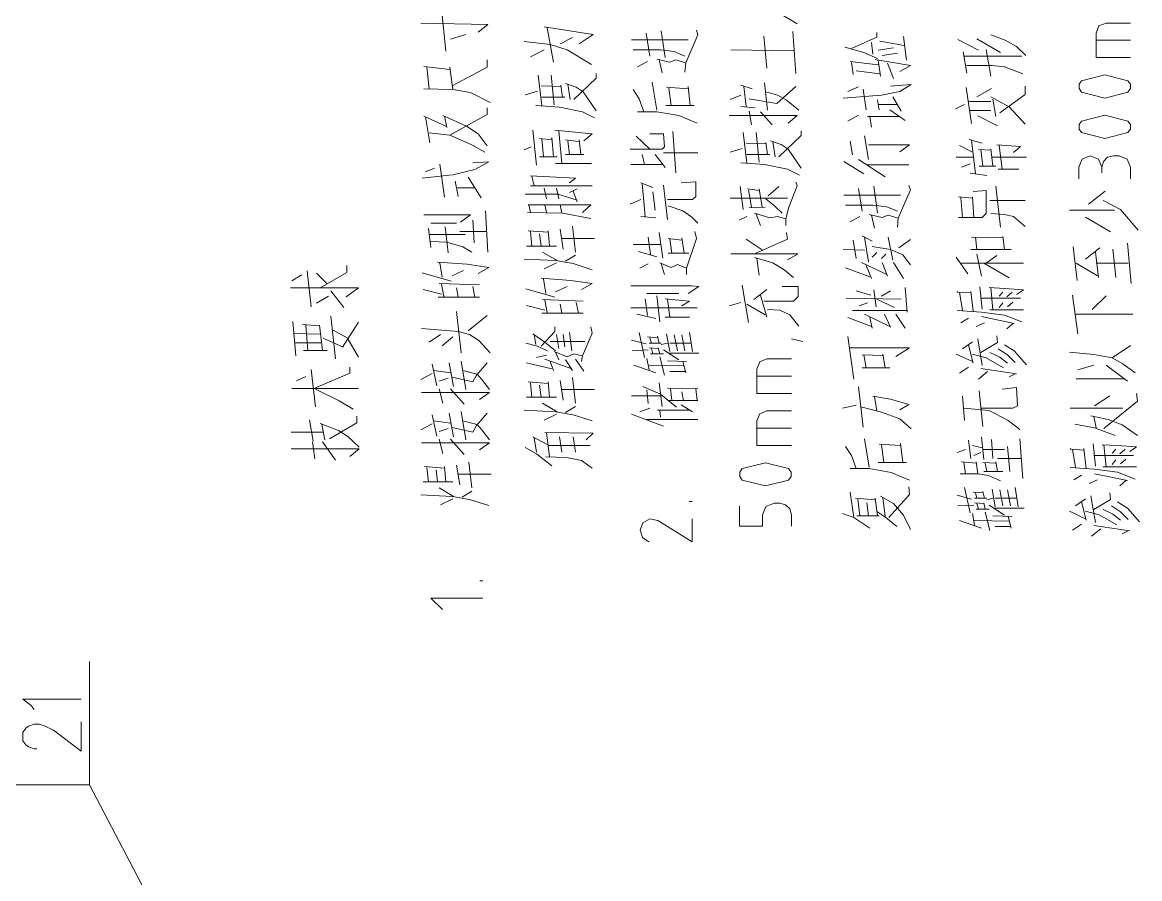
# Model space of a CAD drawing. Header units: millimetres. Extents: x 0 to 829, y 0 to 586.
# Drawn here: x 303.7 to 371.9, y 388.7 to 440.9 of the extents above; entities that cross this region are included whole.
import ezdxf

# ---------------------------------------------------------------- set-up
doc = ezdxf.new("R2010")
doc.units = ezdxf.units.MM

msp = doc.modelspace()

# ---------------------------------------------------------------- linework, layer by layer
at = {"color": 0, "lineweight": 0}
for points in [[(348.4245, 441.900028), (349.825028, 441.526083), (350.989194, 440.827583)], [(329.547361, 439.158944), (329.268667, 441.7695)], [(328.00925, 440.884028), (332.112056, 440.792306), (331.505278, 440.326639)], [(335.544583, 440.644139), (338.525556, 440.178472), (337.685944, 439.621083)], [(336.101972, 438.502778), (335.728028, 440.598278)], [(369.834583, 440.887556), (369.397139, 440.707639), (369.217222, 440.270194)], [(369.834583, 440.887556), (371.330361, 440.887556)], [(330.760917, 440.185528), (329.826056, 439.906833)], [(336.521778, 439.621083), (337.266139, 439.995028)], [(344.321694, 439.850389), (340.871528, 439.850389)], [(341.989833, 438.869667), (341.757, 440.270194)], [(342.921167, 438.777944), (342.688333, 440.407778)], [(344.180583, 438.449861), (344.928472, 440.174944)], [(344.928472, 440.174944), (344.833222, 440.453639)], [(348.939556, 440.083222), (349.126528, 438.125306)], [(350.897472, 437.797222), (350.7105, 440.361917)], [(354.301778, 439.321222), (355.839889, 440.019722), (355.839889, 440.298417)], [(356.026861, 439.786889), (357.519111, 439.508194)], [(357.656694, 438.622722), (357.469722, 440.065583)], [(360.785833, 439.878611), (362.041722, 439.2295)], [(361.95, 439.928), (363.392861, 439.088389)], [(362.789611, 440.160833), (363.675083, 439.83275), (364.373583, 439.462333), (364.930972, 438.901417)], [(371.330361, 438.774417), (369.217222, 438.774417), (369.217222, 440.270194)], [(371.330361, 439.83275), (369.217222, 439.83275)], [(335.915, 439.575222), (334.331028, 439.758667)], [(334.704972, 438.827333), (335.544583, 439.247139)], [(335.915, 439.575222), (336.941583, 439.247139)], [(338.433833, 438.361667), (336.941583, 439.247139)], [(340.966778, 439.243611), (342.642472, 439.243611), (343.482083, 439.151889), (344.134722, 438.869667)], [(346.935778, 439.243611), (350.756361, 439.19775)], [(353.881972, 439.412944), (355.046139, 439.088389), (355.88575, 438.714444)], [(355.607056, 438.993139), (355.515333, 439.695167)], [(355.931611, 439.2295), (356.866472, 439.367083)], [(361.343222, 437.828972), (361.110389, 439.13425)], [(362.789611, 437.642), (362.507389, 439.275361)], [(329.967167, 437.063444), (332.066194, 438.18175), (332.066194, 438.647417)], [(341.245472, 438.217028), (341.85225, 438.545111)], [(342.409639, 438.682694), (343.203389, 438.49925), (343.573806, 438.636833), (344.180583, 438.449861), (344.134722, 437.892472)], [(342.737722, 437.846611), (342.55075, 438.636833)], [(355.931611, 438.344028), (354.210056, 438.527472)], [(354.397028, 437.73725), (354.301778, 438.481611)], [(355.748167, 438.668583), (357.889528, 438.294639), (357.236889, 437.924222)], [(356.072722, 437.642), (355.931611, 438.622722)], [(356.167972, 438.901417), (357.099306, 439.042528)], [(356.866472, 437.504417), (356.492528, 438.43575)], [(361.202111, 438.855556), (364.698139, 438.855556)], [(329.780194, 438.040639), (328.196222, 438.227611)], [(328.383194, 438.18175), (328.524306, 436.876472)], [(329.967167, 436.830611), (329.780194, 438.18175)], [(337.361389, 436.216778), (338.712528, 437.522056), (338.712528, 437.804278)], [(354.580472, 437.970083), (356.026861, 437.783111)], [(361.343222, 438.294639), (362.881333, 438.294639)], [(363.675083, 438.202917), (362.835472, 438.294639)], [(363.625694, 438.202917), (364.744, 437.783111)], [(335.403472, 435.846361), (335.170639, 437.709028)], [(336.567639, 437.010528), (335.357611, 437.056389)], [(336.147833, 435.892222), (335.964389, 437.709028)], [(336.662889, 436.357889), (336.567639, 437.10225)], [(337.918778, 436.685972), (337.498972, 436.964667), (336.849861, 437.1975)], [(337.128556, 436.216778), (336.987444, 437.151639)], [(342.409639, 435.560611), (342.130944, 437.285694)], [(347.539028, 437.098722), (348.241056, 436.865889)], [(349.172389, 435.560611), (348.985417, 437.239833)], [(353.79025, 436.290861), (356.118583, 436.477833), (357.236889, 436.710667), (357.938917, 437.130472), (356.6795, 437.03875)], [(368.338806, 437.366833), (368.180056, 437.148111), (368.180056, 436.88), (368.338806, 436.661278)], [(371.153972, 437.366833), (369.746389, 437.719611), (368.338806, 437.366833)], [(371.153972, 436.661278), (371.312722, 436.88), (371.312722, 437.148111), (371.153972, 437.366833)], [(328.196222, 436.876472), (329.967167, 436.830611), (331.039611, 436.643639), (332.249639, 436.036861)], [(334.376889, 436.499), (335.124778, 436.731833)], [(337.918778, 436.685972), (338.712528, 435.518278)], [(340.966778, 436.820028), (341.337194, 436.259111), (341.619417, 435.468889)], [(343.016417, 436.961139), (344.321694, 436.865889)], [(343.295111, 435.842833), (343.157528, 436.91175)], [(344.459278, 435.842833), (344.321694, 437.007)], [(346.886389, 436.21325), (347.539028, 436.491944)], [(347.867111, 435.793444), (347.726, 437.007)], [(348.054083, 436.259111), (349.729778, 435.980417), (350.897472, 437.007)], [(349.077139, 436.678917), (349.779167, 436.491944), (350.336556, 436.167389), (351.080917, 435.560611)], [(354.068944, 436.710667), (354.721583, 436.989361)], [(355.18725, 435.592361), (355.000278, 436.851778)], [(357.332139, 435.500639), (356.817083, 436.386111)], [(361.621917, 434.75275), (361.297361, 436.9435)], [(361.95, 436.386111), (362.835472, 436.897639)], [(362.789611, 436.386111), (363.907917, 435.779333), (364.885111, 434.706889)], [(363.347, 435.405389), (364.885111, 436.523694), (364.885111, 437.03875)], [(368.338806, 436.661278), (369.746389, 436.3085), (371.153972, 436.661278)], [(329.780194, 434.033083), (332.066194, 435.2925), (332.066194, 435.712306)], [(335.029528, 435.846361), (336.475917, 435.751111), (337.872917, 435.472417), (338.620806, 435.098472)], [(335.403472, 436.357889), (336.800472, 436.357889)], [(342.970556, 435.842833), (344.692111, 435.842833)], [(347.539028, 435.793444), (348.4245, 435.701722)], [(355.981, 435.592361), (355.88575, 436.199139)], [(355.931611, 435.920444), (357.099306, 435.920444)], [(360.644722, 435.638222), (361.202111, 435.920444)], [(361.434944, 436.103889), (362.789611, 436.103889)], [(363.114167, 435.172556), (362.927194, 436.245)], [(329.547361, 434.594), (328.196222, 435.200778)], [(328.291472, 435.151389), (328.570167, 433.567417)], [(332.066194, 433.380444), (331.505278, 434.128333), (330.806778, 434.594), (329.360389, 435.246639)], [(329.455639, 435.200778), (329.593222, 434.49875)], [(341.245472, 435.468889), (342.409639, 435.468889), (343.760778, 435.236056), (344.879083, 434.770389)], [(346.840528, 435.236056), (350.989194, 435.236056), (350.428278, 434.770389)], [(348.191667, 434.675139), (348.054083, 435.51475)], [(349.451083, 434.675139), (348.752583, 435.468889)], [(354.068944, 434.893861), (354.721583, 435.267806)], [(357.191028, 435.172556), (355.2825, 435.172556)], [(355.420083, 435.172556), (355.515333, 434.519917)], [(356.633639, 435.592361), (357.564972, 434.939722)], [(361.530194, 435.5465), (362.789611, 435.5465)], [(361.995861, 435.218417), (363.205889, 434.615167)], [(371.153972, 434.900917), (369.746389, 435.257222), (368.338806, 434.900917)], [(335.078917, 432.209222), (334.842556, 434.354111)], [(336.197222, 434.354111), (338.479694, 434.121278), (337.968167, 433.701472)], [(368.338806, 434.900917), (368.180056, 434.682194), (368.180056, 434.414083), (368.338806, 434.198889)], [(371.153972, 434.198889), (371.312722, 434.414083), (371.312722, 434.682194), (371.153972, 434.900917)], [(328.524306, 434.174194), (329.780194, 434.033083), (331.272444, 433.380444)], [(335.262361, 433.842583), (336.01025, 433.747333)], [(335.495194, 432.724278), (335.403472, 433.796722)], [(336.101972, 432.724278), (336.01025, 433.888444)], [(336.6135, 432.304472), (336.430056, 434.30825)], [(336.849861, 433.747333), (337.640083, 433.655611)], [(337.082694, 432.861861), (336.987444, 433.701472)], [(337.781194, 432.861861), (337.685944, 433.747333)], [(340.779806, 433.186417), (342.737722, 433.186417), (342.875306, 433.324), (342.829444, 434.11775)], [(341.989833, 433.186417), (341.15375, 433.976639)], [(342.829444, 434.11775), (341.989833, 434.11775)], [(343.573806, 431.740028), (343.390361, 434.255333)], [(347.912972, 432.346806), (347.680139, 434.209472)], [(348.657333, 432.392667), (348.473889, 434.209472)], [(350.428278, 433.182889), (350.012, 433.465111), (349.359361, 433.697944)], [(349.638056, 432.717222), (349.496944, 433.652083)], [(349.870889, 432.717222), (351.222028, 434.0225), (351.222028, 434.304722)], [(354.347639, 432.844222), (354.210056, 433.680306)], [(355.328361, 432.562), (355.095528, 434.008389)], [(361.484333, 433.775556), (362.274556, 433.542722)], [(361.85475, 431.676528), (361.621917, 433.729694)], [(368.338806, 434.198889), (369.746389, 433.842583), (371.153972, 434.198889)], [(331.226583, 433.380444), (331.925083, 433.010028)], [(334.331028, 433.144083), (334.750833, 433.327528)], [(346.886389, 432.999444), (347.634278, 433.232278)], [(349.077139, 433.510972), (347.867111, 433.556833)], [(349.172389, 432.858333), (349.077139, 433.602694)], [(350.428278, 433.182889), (351.222028, 432.018722)], [(357.236889, 433.031194), (357.843667, 433.447472), (355.328361, 433.447472)], [(360.877556, 433.401611), (361.717167, 432.981806)], [(362.041722, 433.168778), (362.789611, 433.122917)], [(362.320417, 432.145722), (362.182833, 433.168778)], [(362.927194, 432.145722), (362.789611, 433.214639)], [(363.160028, 433.447472), (364.606417, 433.35575), (364.186611, 432.981806)], [(363.488111, 431.95875), (363.301139, 433.401611)], [(329.967167, 431.6095), (331.318306, 431.937583), (332.157917, 432.40325), (331.180722, 432.357389)], [(335.262361, 432.724278), (336.334806, 432.724278)], [(336.243083, 432.304472), (338.433833, 432.304472)], [(336.849861, 432.861861), (337.968167, 432.861861)], [(341.665278, 432.251556), (341.524167, 432.858333)], [(342.317917, 432.858333), (342.921167, 432.068111)], [(342.829444, 432.953583), (344.928472, 432.953583)], [(347.539028, 432.346806), (348.985417, 432.251556), (350.382417, 431.972861), (351.130306, 431.598917)], [(347.912972, 432.858333), (349.309972, 432.858333)], [(353.836111, 432.424417), (355.046139, 431.676528)], [(356.351417, 431.493083), (354.721583, 432.562)], [(360.690583, 432.703111), (361.763028, 432.703111)], [(361.018667, 432.096333), (361.530194, 432.283306)], [(362.881333, 432.703111), (364.976833, 432.703111)], [(369.57, 432.08575), (369.365389, 432.583167), (368.864444, 432.787778), (368.367028, 432.583167), (368.162417, 432.08575)], [(370.275556, 432.787778), (369.922778, 432.696056), (369.66525, 432.435), (369.57, 432.08575)], [(370.275556, 432.787778), (370.628333, 432.787778)], [(371.330361, 432.08575), (371.12575, 432.583167), (370.628333, 432.787778)], [(329.921306, 431.6095), (328.1045, 431.422528)], [(328.291472, 431.796472), (328.848861, 432.029306)], [(329.455639, 430.258361), (329.176944, 432.262139)], [(340.825667, 432.251556), (342.737722, 432.251556)], [(355.233111, 432.237444), (357.797806, 432.237444)], [(361.530194, 431.725917), (362.556778, 431.584806)], [(362.087583, 432.145722), (363.114167, 432.145722)], [(363.255278, 431.95875), (364.511167, 431.95875)], [(368.162417, 431.380194), (368.162417, 432.08575)], [(369.57, 432.08575), (369.57, 431.732972)], [(371.330361, 432.08575), (371.330361, 431.380194)], [(330.29525, 430.304222), (330.108278, 431.239083)], [(331.69225, 430.2125), (330.8985, 431.471917)], [(334.704972, 431.556583), (337.453111, 431.419), (337.082694, 431.140306)], [(334.704972, 430.953333), (338.479694, 430.953333)], [(334.937806, 430.953333), (334.796694, 431.556583)], [(341.432444, 431.13325), (342.176806, 430.854556)], [(341.711139, 429.083611), (341.524167, 431.087389)], [(343.062278, 428.896639), (342.829444, 430.995667)], [(343.062278, 430.110194), (344.600389, 430.110194), (344.787361, 430.297167), (344.787361, 431.182639), (343.901889, 431.13325)], [(350.290694, 428.522694), (350.290694, 428.9425), (350.477667, 429.641), (350.989194, 430.946278), (350.897472, 431.179111)], [(355.88575, 429.302333), (355.652917, 430.932167)], [(357.889528, 430.699333), (357.797806, 430.978028)], [(363.392861, 428.416861), (363.114167, 430.932167)], [(330.2, 430.819278), (331.272444, 430.819278)], [(334.376889, 430.438278), (336.430056, 430.438278)], [(335.682167, 430.159583), (335.544583, 430.812222)], [(336.430056, 430.159583), (336.288944, 430.812222)], [(336.380667, 430.438278), (337.548361, 430.067861)], [(337.082694, 430.533528), (337.548361, 430.766361)], [(337.548361, 429.972611), (337.315528, 430.62525)], [(342.317917, 429.457556), (342.176806, 430.575861)], [(347.680139, 429.503417), (347.493167, 430.900417)], [(348.657333, 430.667583), (347.958833, 430.762833)], [(348.191667, 429.641), (348.008222, 430.713444)], [(348.844306, 429.641), (348.657333, 430.762833)], [(349.21825, 430.343028), (349.870889, 430.900417)], [(357.286278, 430.374778), (353.836111, 430.374778)], [(354.954417, 429.394056), (354.721583, 430.791056)], [(357.145167, 428.97425), (357.889528, 430.699333)], [(360.831694, 429.020111), (362.274556, 429.020111), (362.507389, 429.252944), (362.507389, 430.653472), (361.717167, 430.607611)], [(361.671306, 430.187806), (360.831694, 430.279528)], [(361.763028, 429.020111), (361.671306, 430.279528)], [(368.758611, 429.827972), (369.781667, 430.618194)], [(334.563861, 429.785639), (338.384444, 429.785639), (337.872917, 429.319972)], [(334.704972, 429.319972), (334.609722, 429.785639)], [(335.682167, 429.319972), (335.590444, 429.785639)], [(336.6135, 429.274111), (336.521778, 429.785639)], [(340.779806, 429.827972), (341.432444, 430.110194)], [(343.108139, 429.73625), (343.993611, 429.411694), (344.554528, 429.03775), (344.928472, 428.663806)], [(346.886389, 430.201917), (350.382417, 430.201917)], [(348.054083, 429.595139), (349.031278, 429.641)], [(349.592194, 429.73625), (349.077139, 430.156056)], [(349.592194, 429.73625), (350.057861, 429.270583)], [(353.927833, 429.768), (355.607056, 429.768), (356.446667, 429.67275), (357.099306, 429.394056)], [(360.969278, 430.233667), (361.064528, 429.020111)], [(364.885111, 430.046694), (362.740222, 430.046694)], [(369.644083, 430.060806), (370.713, 429.499889), (371.785444, 428.244)], [(328.196222, 429.185917), (331.039611, 429.185917), (330.432833, 428.72025)], [(332.112056, 426.903444), (331.970944, 429.41875)], [(334.518, 429.319972), (336.662889, 429.274111), (338.384444, 428.949556)], [(341.432444, 429.083611), (342.363778, 428.991889)], [(347.447306, 428.850778), (347.912972, 429.083611)], [(348.378639, 429.270583), (349.309972, 428.991889), (349.779167, 429.083611), (350.290694, 428.9425)], [(348.752583, 428.522694), (348.473889, 429.224722)], [(354.210056, 428.741417), (354.813306, 429.0695)], [(355.374222, 429.207083), (356.167972, 429.020111), (356.538389, 429.161222), (357.145167, 428.97425), (357.099306, 428.416861)], [(355.698778, 428.371), (355.515333, 429.161222)], [(362.789611, 429.252944), (363.625694, 429.207083), (364.186611, 429.0695), (364.885111, 428.462722)], [(367.590917, 429.454028), (370.342583, 429.454028)], [(368.571639, 429.034222), (370.10975, 428.14875)], [(328.616028, 427.182139), (328.474917, 428.349833)], [(328.616028, 428.674389), (330.2, 428.674389)], [(329.688472, 426.857583), (329.5015, 428.441556)], [(331.272444, 427.464361), (331.180722, 428.861361)], [(334.563861, 428.201667), (335.777417, 428.109944)], [(335.777417, 428.201667), (335.869139, 427.270333)], [(336.70875, 427.083361), (336.521778, 428.296917)], [(337.453111, 426.896389), (337.266139, 428.483889)], [(328.524306, 427.975889), (330.711528, 427.975889)], [(328.616028, 427.556083), (329.593222, 427.510222), (330.573944, 427.231528), (331.131333, 426.903444)], [(330.386972, 428.162861), (332.016806, 428.162861)], [(334.796694, 427.270333), (334.704972, 428.155806)], [(335.357611, 427.270333), (335.262361, 428.014694)], [(336.6135, 427.736), (338.620806, 427.736)], [(342.035694, 426.755278), (341.898111, 427.824194)], [(342.783583, 426.522444), (342.55075, 428.106417)], [(343.94775, 427.64075), (343.108139, 427.732472)], [(343.203389, 427.686611), (343.340972, 426.847)], [(343.295111, 425.961528), (343.669056, 426.1485), (344.226444, 425.915667), (344.833222, 427.732472), (344.7415, 428.152278)], [(344.088861, 426.847), (343.94775, 427.778333)], [(347.867111, 427.686611), (348.844306, 427.033972)], [(348.378639, 426.801139), (350.382417, 427.686611), (350.336556, 428.106417)], [(354.580472, 426.504806), (354.397028, 427.623111)], [(354.954417, 427.901806), (355.561194, 427.57725)], [(355.328361, 426.317833), (355.095528, 427.810083)], [(356.817083, 426.413083), (356.538389, 427.810083)], [(357.889528, 427.668972), (357.191028, 427.157444)], [(363.533972, 427.764222), (361.621917, 427.810083)], [(361.85475, 427.810083), (361.95, 427.065722)], [(363.625694, 427.065722), (363.533972, 427.855944)], [(334.472139, 427.270333), (336.288944, 427.270333)], [(335.449333, 426.896389), (336.334806, 426.384861)], [(340.966778, 427.358528), (342.642472, 427.358528)], [(341.291333, 426.938722), (342.409639, 426.614167)], [(343.108139, 426.847), (344.367556, 426.847)], [(353.79025, 427.065722), (355.095528, 427.016333)], [(355.561194, 427.249167), (356.6795, 427.065722), (357.423861, 426.737639), (357.889528, 426.130861)], [(355.561194, 426.600056), (355.839889, 426.87875)], [(361.576056, 427.065722), (364.0455, 427.065722)], [(368.060111, 425.167778), (367.82375, 427.217417)], [(368.571639, 426.473056), (369.457111, 427.171556)], [(369.361861, 425.351222), (369.178417, 426.889333)], [(370.247333, 427.076306), (370.434306, 425.351222)], [(371.365639, 424.980806), (371.132806, 427.45025)], [(332.157917, 425.972111), (330.852639, 426.159083), (329.035833, 426.296667)], [(329.314528, 425.365333), (329.176944, 426.250806)], [(334.331028, 426.480111), (336.243083, 426.384861)], [(335.544583, 425.873333), (336.288944, 426.24375)], [(338.479694, 425.827472), (337.315528, 426.197889), (336.243083, 426.384861)], [(336.849861, 426.339), (337.453111, 426.712944)], [(341.386583, 425.915667), (341.898111, 426.194361)], [(342.596611, 426.240222), (343.295111, 425.961528)], [(342.875306, 425.541722), (342.688333, 426.194361)], [(346.935778, 426.801139), (351.035056, 426.801139), (350.382417, 426.427194)], [(348.378639, 426.568306), (349.496944, 426.240222), (350.195444, 425.820417), (350.756361, 425.35475)], [(348.657333, 425.495861), (348.51975, 426.518917)], [(354.908556, 426.271972), (356.446667, 425.527611)], [(356.400806, 426.7835), (356.118583, 426.504806)], [(356.492528, 425.432361), (356.167972, 426.271972)], [(357.469722, 425.294778), (356.866472, 426.271972)], [(361.389083, 425.573472), (360.690583, 426.600056)], [(361.018667, 426.226111), (364.793389, 426.226111)], [(361.95, 426.7835), (362.228694, 425.432361)], [(363.907917, 425.340639), (362.369806, 426.226111)], [(362.507389, 426.226111), (363.160028, 426.691778)], [(369.316, 425.446472), (368.010722, 426.236694)], [(371.182194, 426.236694), (369.224278, 426.236694)], [(320.149361, 425.143083), (320.756139, 425.517028)], [(321.313528, 423.559111), (321.080694, 425.749861)], [(321.641611, 425.612278), (322.29425, 424.959639)], [(321.874444, 424.726806), (323.504278, 425.658139), (323.504278, 426.077944)], [(328.1045, 425.644028), (329.875444, 425.1325)], [(329.921306, 425.460583), (330.619806, 425.785139)], [(332.157917, 425.972111), (331.505278, 425.598167)], [(344.226444, 425.541722), (344.226444, 425.915667)], [(353.927833, 425.947417), (355.420083, 425.3865)], [(355.515333, 425.294778), (355.18725, 426.085)], [(331.597, 424.899667), (329.127556, 424.991389)], [(329.268667, 424.945528), (329.409778, 424.201167)], [(331.318306, 424.155306), (331.180722, 424.807944)], [(338.479694, 424.987861), (337.174417, 425.174833), (335.357611, 425.312417)], [(335.636306, 424.381083), (335.495194, 425.266556)], [(336.243083, 424.472806), (336.941583, 424.800889)], [(338.479694, 424.987861), (337.827056, 424.613917)], [(340.825667, 424.843222), (344.554528, 424.843222), (344.974333, 424.797361), (344.321694, 424.377556)], [(348.008222, 422.606611), (347.634278, 424.889083)], [(350.756361, 423.911889), (351.035056, 424.190583), (351.035056, 424.797361), (350.057861, 424.797361)], [(320.057639, 424.726806), (324.202778, 424.726806), (323.458417, 424.165889)], [(322.385972, 424.21175), (321.641611, 423.791944)], [(323.317306, 423.51325), (322.527083, 424.539833)], [(328.150361, 424.620972), (329.268667, 424.342278)], [(329.081694, 424.155306), (331.597, 424.155306)], [(330.29525, 424.155306), (330.2, 424.712694)], [(334.426278, 424.659778), (336.197222, 424.14825)], [(341.802861, 424.377556), (343.760778, 424.377556)], [(342.596611, 422.652472), (342.409639, 424.236444)], [(348.332778, 424.003611), (349.126528, 424.610389)], [(349.126528, 422.931167), (348.752583, 424.282306)], [(354.580472, 424.546889), (355.465944, 424.268194)], [(355.794028, 423.569694), (355.652917, 424.59275)], [(356.118583, 424.222333), (356.6795, 424.546889)], [(357.702556, 423.241611), (357.564972, 424.733861)], [(360.736444, 424.455167), (360.785833, 424.501028)], [(360.785833, 424.455167), (361.576056, 424.409306)], [(361.064528, 423.336861), (360.877556, 424.455167)], [(361.576056, 424.501028), (361.717167, 423.291)], [(362.274556, 423.428583), (362.136972, 424.779722)], [(362.694361, 424.733861), (363.625694, 424.688), (364.793389, 424.59275), (364.373583, 424.314056)], [(362.927194, 423.382722), (362.789611, 424.733861)], [(363.301139, 424.222333), (363.533972, 424.455167)], [(364.091361, 424.455167), (363.766806, 424.176472)], [(368.105972, 421.904583), (367.777889, 424.282306)], [(368.991444, 423.396833), (369.827528, 424.232917)], [(334.472139, 423.636722), (335.590444, 423.3545)], [(337.918778, 423.915417), (335.449333, 424.007139)], [(335.590444, 423.961278), (335.728028, 423.216917)], [(336.6135, 423.171056), (336.521778, 423.728444)], [(337.640083, 423.171056), (337.498972, 423.823694)], [(340.825667, 423.492083), (344.879083, 423.492083)], [(341.85225, 423.026417), (341.711139, 424.049472)], [(342.921167, 424.049472), (344.367556, 423.911889)], [(343.203389, 422.931167), (343.062278, 424.003611)], [(344.413417, 423.911889), (343.94775, 423.629667)], [(346.840528, 423.629667), (347.539028, 423.816639)], [(347.912972, 423.724917), (349.031278, 423.072278)], [(348.939556, 423.911889), (350.756361, 423.911889)], [(357.332139, 424.035361), (353.977222, 424.081222)], [(354.767444, 423.615556), (355.2825, 423.802528)], [(355.839889, 424.035361), (356.912333, 423.523833)], [(362.182833, 424.081222), (364.606417, 424.081222)], [(363.533972, 423.802528), (363.301139, 423.523833)], [(364.14075, 423.848389), (363.812667, 423.569694)], [(322.805778, 420.391167), (322.527083, 423.001722)], [(330.478694, 420.751), (330.2, 423.269833)], [(330.8985, 422.102139), (332.066194, 423.037)], [(335.403472, 423.171056), (337.918778, 423.171056)], [(341.199611, 423.118139), (342.363778, 422.839444)], [(342.921167, 422.931167), (344.413417, 422.931167)], [(349.172389, 423.396833), (349.91675, 423.350972), (350.523528, 423.072278), (351.080917, 422.373778)], [(354.068944, 422.917056), (355.515333, 422.356139)], [(354.347639, 423.336861), (357.656694, 423.336861)], [(355.095528, 423.104028), (356.633639, 422.356139)], [(355.420083, 422.917056), (355.561194, 422.264417)], [(356.6795, 422.310278), (356.305556, 423.104028)], [(357.004056, 423.104028), (357.564972, 422.264417)], [(364.698139, 422.638361), (363.625694, 423.058167), (362.228694, 423.241611), (360.736444, 423.336861)], [(360.969278, 422.588972), (361.434944, 422.871194)], [(362.228694, 422.962917), (364.232472, 422.543111)], [(362.740222, 423.382722), (364.793389, 423.382722)], [(367.919, 423.114611), (371.460889, 423.114611)], [(320.382194, 420.578139), (320.195222, 422.673639)], [(320.802, 422.486667), (321.828583, 422.394944)], [(321.126556, 420.902694), (320.988972, 422.440806)], [(321.828583, 422.440806), (322.012028, 420.902694)], [(322.618806, 422.162111), (323.550139, 421.650583)], [(323.225583, 421.089667), (324.202778, 422.627778)], [(328.055111, 422.24325), (330.29525, 422.056278), (330.99375, 421.869306), (331.551139, 421.498889), (332.249639, 420.751)], [(335.357611, 421.167278), (336.197222, 422.05275), (336.197222, 422.331444)], [(338.479694, 421.9575), (338.384444, 422.331444)], [(361.904139, 422.356139), (362.415667, 422.588972)], [(364.14075, 422.543111), (363.766806, 422.218556)], [(320.290472, 421.929278), (321.874444, 421.883417)], [(322.061417, 421.650583), (323.271444, 421.089667)], [(323.550139, 421.601194), (324.202778, 420.482889)], [(328.524306, 421.403639), (329.222806, 421.869306)], [(329.967167, 421.731722), (329.314528, 421.170806)], [(334.842556, 421.911639), (335.590444, 421.400111), (336.243083, 420.885056)], [(335.029528, 421.259), (334.937806, 421.865778)], [(338.014028, 421.445972), (335.915, 421.445972)], [(336.430056, 421.026167), (336.288944, 421.865778)], [(336.70875, 421.865778), (336.800472, 421.117889)], [(337.220278, 420.885056), (337.082694, 422.003361)], [(337.827056, 420.232417), (337.872917, 420.5605), (338.479694, 421.9575)], [(340.871528, 421.534167), (341.757, 421.301333)], [(341.665278, 420.461722), (341.337194, 421.999833)], [(342.4555, 421.675278), (341.85225, 421.721139)], [(342.085083, 421.347194), (341.989833, 421.675278)], [(342.55075, 421.347194), (342.4555, 421.767)], [(343.203389, 420.835667), (343.016417, 421.908111)], [(343.482083, 421.858722), (343.669056, 420.881528)], [(344.134722, 420.881528), (343.94775, 421.858722)], [(344.600389, 420.835667), (344.413417, 421.999833)], [(351.331389, 421.435389), (350.625833, 421.611778)], [(354.442889, 419.142333), (354.068944, 421.752889)], [(361.064528, 421.005), (361.671306, 421.424806)], [(362.274556, 419.981944), (361.995861, 421.611778)], [(362.182833, 420.772167), (363.205889, 421.378944), (363.160028, 421.79875)], [(321.920306, 421.368361), (320.336333, 421.368361)], [(320.847861, 420.902694), (322.29425, 420.902694)], [(334.426278, 421.350722), (335.124778, 421.167278), (335.728028, 420.885056)], [(336.147833, 420.839194), (336.941583, 420.514639), (337.361389, 420.698083), (337.872917, 420.5605)], [(336.430056, 420.327667), (336.243083, 420.793333)], [(340.917389, 420.881528), (341.898111, 420.927389)], [(341.943972, 421.347194), (342.688333, 421.347194)], [(342.504889, 421.022639), (341.943972, 421.0685)], [(342.035694, 420.694556), (342.829444, 420.694556)], [(342.085083, 421.022639), (342.176806, 420.694556)], [(342.596611, 420.694556), (342.504889, 421.0685)], [(342.688333, 421.255472), (343.062278, 421.347194)], [(342.829444, 420.927389), (343.760778, 420.324139)], [(343.157528, 420.740417), (344.974333, 420.740417)], [(343.203389, 421.347194), (344.508667, 421.347194)], [(354.210056, 421.050861), (357.843667, 421.050861), (357.004056, 420.539333)], [(361.717167, 420.119528), (361.434944, 421.237833)], [(362.740222, 420.772167), (363.347, 420.493472), (363.812667, 420.119528)], [(363.255278, 421.005), (363.812667, 420.634583), (364.278333, 420.165389)], [(363.625694, 421.237833), (364.232472, 420.867417), (364.976833, 420.027806)], [(367.590917, 420.786278), (369.083167, 420.645167), (370.201472, 420.458194), (371.319778, 421.206083)], [(328.989972, 418.747222), (328.70775, 420.0525)], [(329.734333, 420.14775), (330.013028, 418.701361)], [(330.760917, 418.514389), (330.478694, 420.239472)], [(331.413556, 419.399861), (332.066194, 420.14775)], [(334.472139, 420.140694), (336.01025, 419.76675)], [(335.078917, 420.46525), (335.682167, 420.606361)], [(335.590444, 420.373528), (337.220278, 419.76675)], [(336.101972, 419.675028), (335.915, 420.232417)], [(337.266139, 419.675028), (336.849861, 420.327667)], [(337.453111, 420.373528), (337.968167, 419.629167)], [(341.943972, 419.717361), (341.802861, 420.415861)], [(342.875306, 419.389278), (342.596611, 420.507583)], [(343.062278, 420.27475), (344.226444, 420.228889)], [(344.180583, 419.530389), (343.993611, 420.228889)], [(349.130056, 420.380583), (348.696139, 420.197139), (348.512694, 419.763222)], [(349.130056, 420.380583), (350.625833, 420.380583)], [(356.213833, 420.585194), (354.954417, 420.634583)], [(355.046139, 420.634583), (355.18725, 419.840833)], [(356.351417, 419.840833), (356.213833, 420.680444)], [(360.690583, 420.680444), (361.671306, 420.214778)], [(361.671306, 420.680444), (362.507389, 420.447611)], [(362.507389, 420.447611), (363.579833, 419.840833)], [(370.201472, 420.458194), (370.854111, 420.087778), (371.598472, 419.526861)], [(321.592222, 417.456056), (321.313528, 419.738528)], [(323.69125, 419.505694), (321.592222, 418.620222)], [(323.69125, 419.505694), (323.69125, 419.879639)], [(328.00925, 419.121167), (328.70775, 419.495111)], [(328.803, 419.678556), (329.826056, 419.540972)], [(330.573944, 419.678556), (331.459417, 419.445722)], [(331.413556, 419.399861), (331.180722, 418.980056)], [(332.203778, 418.514389), (331.738111, 419.121167), (331.459417, 419.445722)], [(341.012639, 419.996056), (342.363778, 419.530389)], [(341.943972, 419.996056), (344.043, 419.950194)], [(343.203389, 419.622111), (344.134722, 419.622111)], [(350.625833, 418.267444), (348.512694, 418.267444), (348.512694, 419.763222)], [(354.954417, 419.840833), (356.633639, 419.840833)], [(360.877556, 419.516278), (361.434944, 419.886694)], [(362.041722, 419.142333), (362.602639, 419.608)], [(364.373583, 419.466889), (362.182833, 419.794972)], [(363.907917, 419.279917), (364.278333, 419.466889)], [(368.105972, 419.713833), (369.083167, 419.992528)], [(371.132806, 419.015333), (369.827528, 419.992528)], [(320.428056, 419.040028), (320.988972, 419.318722)], [(329.688472, 419.212889), (329.127556, 419.029444)], [(329.921306, 419.262278), (331.180722, 418.980056)], [(334.563861, 418.976528), (335.777417, 418.881278)], [(334.796694, 418.041667), (334.704972, 418.927139)], [(335.357611, 418.041667), (335.262361, 418.789556)], [(335.777417, 418.976528), (335.869139, 418.041667)], [(336.70875, 417.858222), (336.521778, 419.06825)], [(337.453111, 417.67125), (337.266139, 419.255222)], [(341.570028, 418.690778), (342.642472, 418.225111), (343.623194, 417.434889)], [(342.55075, 418.923611), (342.737722, 417.48075)], [(350.625833, 419.32225), (348.512694, 419.32225)], [(355.000278, 416.207222), (354.721583, 418.676667)], [(368.010722, 419.156444), (370.995222, 419.156444)], [(324.202778, 418.574361), (320.149361, 418.574361)], [(321.592222, 418.5285), (323.038611, 417.826472), (323.878222, 417.314944)], [(328.055111, 418.327417), (332.203778, 418.327417), (331.597, 417.907611)], [(329.127556, 418.56025), (329.360389, 417.674778)], [(330.665667, 417.628917), (329.826056, 418.56025)], [(334.472139, 418.041667), (336.288944, 418.041667)], [(336.6135, 418.510861), (338.620806, 418.510861)], [(340.871528, 418.133389), (342.642472, 418.133389)], [(341.898111, 417.667722), (341.802861, 418.503806)], [(343.062278, 418.599056), (344.928472, 418.553194)], [(343.340972, 417.851167), (343.24925, 418.553194)], [(344.043, 417.851167), (343.94775, 418.366222)], [(344.879083, 417.851167), (344.787361, 418.553194)], [(355.607056, 418.11575), (356.6795, 417.928778), (357.797806, 417.604222), (357.236889, 417.276139)], [(355.839889, 417.230278), (355.698778, 418.069889)], [(361.202111, 416.627028), (361.064528, 418.11575)], [(362.320417, 416.253083), (362.087583, 418.443833)], [(364.14075, 417.371389), (364.419444, 417.5125), (364.373583, 418.630806), (363.488111, 418.535556)], [(369.129028, 417.523083), (370.063889, 418.129861)], [(369.689944, 416.126083), (371.739583, 417.801778), (371.693722, 418.270972)], [(335.449333, 417.67125), (336.334806, 417.156194)], [(336.849861, 417.110333), (337.453111, 417.484278)], [(341.386583, 417.152667), (341.989833, 417.3855)], [(343.108139, 417.851167), (344.928472, 417.851167)], [(344.600389, 417.152667), (343.901889, 417.572472)], [(353.744389, 417.371389), (354.580472, 417.558361)], [(354.862694, 417.463111), (356.118583, 417.138556), (357.236889, 416.71875), (357.938917, 416.111972)], [(362.694361, 417.230278), (361.15625, 417.371389)], [(364.14075, 417.371389), (362.228694, 417.371389)], [(367.640306, 417.3855), (370.854111, 417.3855)], [(321.454639, 415.357028), (321.221806, 416.662306)], [(322.431833, 415.498139), (324.111056, 416.475333), (324.111056, 416.895139)], [(328.989972, 415.671), (328.70775, 416.976278)], [(328.803, 416.605861), (329.826056, 416.46475)], [(329.734333, 417.071528), (330.013028, 415.625139)], [(330.760917, 415.438167), (330.478694, 417.16325)], [(330.573944, 416.605861), (331.459417, 416.373028)], [(331.413556, 416.323639), (332.066194, 417.071528)], [(334.331028, 417.251444), (336.243083, 417.156194)], [(335.544583, 416.644667), (336.288944, 417.018611)], [(338.479694, 416.598806), (337.315528, 416.97275), (336.243083, 417.156194)], [(340.871528, 417.015083), (342.829444, 416.267194)], [(341.802861, 416.687), (344.928472, 416.687)], [(342.4555, 417.247917), (344.413417, 417.247917)], [(342.642472, 416.828111), (342.596611, 417.247917)], [(349.130056, 417.209111), (348.696139, 417.029194), (348.512694, 416.595278)], [(349.130056, 417.209111), (350.625833, 417.209111)], [(362.694361, 417.230278), (363.858528, 416.627028)], [(363.858528, 416.627028), (364.560556, 416.066111)], [(368.896194, 416.916306), (369.968639, 416.683472), (370.80825, 416.358917)], [(369.224278, 416.171944), (369.083167, 416.870444)], [(320.1035, 415.917944), (322.061417, 415.917944)], [(321.874444, 416.429472), (322.99275, 416.009667), (323.550139, 415.63925), (324.248639, 414.986611)], [(322.153139, 415.452278), (321.966167, 416.383611)], [(328.00925, 416.044944), (328.70775, 416.418889)], [(329.688472, 416.140194), (329.127556, 415.953222)], [(329.921306, 416.186056), (331.180722, 415.903833)], [(331.413556, 416.323639), (331.180722, 415.903833)], [(332.203778, 415.438167), (331.738111, 416.044944), (331.459417, 416.373028)], [(350.625833, 415.095972), (348.512694, 415.095972), (348.512694, 416.595278)], [(350.625833, 416.154306), (348.512694, 416.154306)], [(367.919, 416.404778), (369.129028, 416.171944), (370.388444, 415.706278)], [(370.80825, 416.358917), (371.739583, 415.706278)], [(321.546361, 414.284583), (321.408778, 415.311167)], [(322.805778, 414.192861), (322.012028, 415.311167)], [(328.055111, 415.254722), (332.203778, 415.254722), (331.597, 414.834917)], [(329.127556, 415.487556), (329.360389, 414.602083)], [(330.665667, 414.552694), (329.826056, 415.487556)], [(334.842556, 415.621611), (335.728028, 415.152417)], [(335.078917, 414.68675), (334.937806, 415.572222)], [(335.590444, 415.900306), (338.525556, 415.854444), (338.10575, 415.434639)], [(335.869139, 414.408056), (335.682167, 415.900306)], [(336.6135, 414.68675), (336.475917, 415.621611)], [(337.315528, 415.621611), (337.453111, 414.68675)], [(355.374222, 413.783639), (355.095528, 415.505194)], [(361.576056, 414.295167), (361.434944, 415.413472)], [(362.369806, 414.249306), (362.228694, 415.600444)], [(362.927194, 414.295167), (362.835472, 415.459333)], [(364.744, 413.085139), (364.560556, 415.505194)], [(320.1035, 414.891361), (324.248639, 414.891361), (323.69125, 414.425694)], [(334.376889, 414.968972), (335.078917, 414.595028), (336.01025, 413.850667)], [(338.338583, 415.106556), (335.823278, 415.106556)], [(353.927833, 415.039528), (354.301778, 414.482139), (354.580472, 413.688389)], [(355.981, 415.180639), (357.286278, 415.088917)], [(356.259694, 414.062333), (356.118583, 415.134778)], [(357.423861, 414.062333), (357.286278, 415.2265)], [(360.736444, 414.669111), (361.2515, 414.856083)], [(361.671306, 415.088917), (362.274556, 414.947806)], [(361.763028, 414.482139), (362.182833, 414.669111)], [(362.320417, 414.856083), (363.625694, 414.856083)], [(363.953778, 413.501417), (363.812667, 415.039528)], [(367.640306, 414.866667), (367.686167, 414.912528)], [(367.686167, 414.866667), (368.476389, 414.820806)], [(367.964861, 413.748361), (367.777889, 414.866667)], [(368.476389, 414.912528), (368.6175, 413.7025)], [(369.178417, 413.843611), (369.037306, 415.19475)], [(369.594694, 415.145361), (370.529556, 415.0995), (371.693722, 415.007778), (371.273917, 414.729083)], [(369.827528, 413.794222), (369.689944, 415.145361)], [(370.201472, 414.633833), (370.434306, 414.866667)], [(370.995222, 414.866667), (370.667139, 414.587972)], [(330.386972, 412.690028), (330.2, 413.900056)], [(331.131333, 412.503056), (330.947889, 414.087028)], [(335.636306, 414.408056), (336.895722, 414.362194), (337.827056, 414.175222), (338.479694, 413.709556)], [(350.449444, 413.688389), (349.041861, 414.044694), (347.634278, 413.688389)], [(355.931611, 414.062333), (357.656694, 414.062333)], [(361.018667, 414.108194), (361.904139, 414.016472)], [(361.2515, 413.363833), (361.15625, 414.062333)], [(361.995861, 413.363833), (361.904139, 414.108194)], [(362.320417, 414.062333), (363.114167, 414.016472)], [(362.556778, 413.501417), (362.461528, 414.016472)], [(363.205889, 413.501417), (363.114167, 414.108194)], [(363.205889, 414.295167), (364.652278, 414.295167)], [(369.083167, 414.492722), (371.50675, 414.492722)], [(370.434306, 414.214028), (370.201472, 413.935333)], [(371.041083, 414.259889), (370.713, 413.981194)], [(328.242083, 413.808333), (329.455639, 413.716611)], [(328.474917, 412.877), (328.383194, 413.762472)], [(329.035833, 412.877), (328.940583, 413.621361)], [(329.455639, 413.808333), (329.547361, 412.877)], [(330.29525, 413.342667), (332.299028, 413.342667)], [(347.634278, 413.688389), (347.479056, 413.469667), (347.479056, 413.201556), (347.634278, 412.986361)], [(350.449444, 412.986361), (350.608194, 413.201556), (350.608194, 413.469667), (350.449444, 413.688389)], [(354.210056, 413.688389), (355.374222, 413.688389), (356.725361, 413.455556), (357.843667, 412.989889)], [(360.923417, 413.363833), (361.995861, 413.363833), (362.6485, 413.268583), (363.392861, 412.944028)], [(362.369806, 413.501417), (363.533972, 413.501417)], [(371.598472, 413.049861), (370.529556, 413.469667), (369.129028, 413.656639), (367.640306, 413.748361)], [(367.873139, 413.004), (368.338806, 413.282694)], [(369.129028, 413.374417), (371.132806, 412.958139)], [(369.644083, 413.794222), (371.693722, 413.794222)], [(328.150361, 412.877), (329.967167, 412.877)], [(347.634278, 412.986361), (349.041861, 412.630056), (350.449444, 412.986361)], [(356.58425, 410.707417), (357.843667, 412.104417), (357.797806, 412.570083)], [(361.530194, 410.986111), (361.202111, 412.524222)], [(364.465306, 411.360056), (364.278333, 412.524222)], [(368.804472, 412.771167), (369.316, 413.004)], [(371.041083, 412.958139), (370.667139, 412.630056)], [(328.00925, 412.08325), (329.921306, 411.991528)], [(329.127556, 412.503056), (330.013028, 411.991528)], [(329.222806, 411.476472), (329.967167, 411.850417)], [(332.157917, 411.430611), (330.99375, 411.804556), (329.921306, 411.991528)], [(330.528083, 411.945667), (331.131333, 412.316083)], [(354.442889, 410.707417), (354.210056, 412.245528)], [(354.534611, 411.871583), (355.748167, 411.779861)], [(355.748167, 411.871583), (355.88575, 410.799139)], [(356.072722, 412.012694), (356.866472, 411.547028), (357.469722, 410.845), (357.889528, 409.959528)], [(356.351417, 410.753278), (356.213833, 411.917444)], [(360.736444, 412.058556), (361.621917, 411.825722)], [(362.320417, 412.199667), (361.717167, 412.245528)], [(361.808889, 411.871583), (362.556778, 411.871583)], [(361.95, 411.871583), (361.85475, 412.199667)], [(362.415667, 411.871583), (362.320417, 412.291389)], [(362.556778, 411.779861), (362.927194, 411.871583)], [(363.068306, 411.360056), (362.881333, 412.4325)], [(363.068306, 411.871583), (364.373583, 411.871583)], [(363.347, 412.383111), (363.533972, 411.405917)], [(363.999639, 411.405917), (363.812667, 412.383111)], [(367.964861, 411.420028), (368.571639, 411.839833)], [(369.178417, 410.393444), (368.896194, 412.023278)], [(369.083167, 411.187194), (370.10975, 411.790444), (370.063889, 412.21025)], [(344.565111, 411.681083), (344.388722, 411.681083)], [(348.865472, 410.873222), (348.865472, 410.167667), (347.457889, 410.167667), (347.457889, 411.398861)], [(349.571028, 411.57525), (349.073611, 411.370639), (348.865472, 410.873222)], [(349.923806, 411.57525), (349.571028, 411.57525)], [(350.625833, 410.873222), (350.534111, 411.222472), (350.273056, 411.483528), (349.923806, 411.57525)], [(354.813306, 410.799139), (354.675722, 411.825722)], [(355.328361, 410.799139), (355.233111, 411.592889)], [(360.785833, 411.405917), (361.763028, 411.451778)], [(362.369806, 411.547028), (361.808889, 411.592889)], [(361.904139, 411.218944), (362.694361, 411.218944)], [(361.95, 411.547028), (362.041722, 411.218944)], [(362.461528, 411.218944), (362.369806, 411.592889)], [(362.694361, 411.451778), (363.625694, 410.845)], [(363.022444, 411.264806), (364.83925, 411.264806)], [(368.6175, 410.534556), (368.338806, 411.652861)], [(369.644083, 411.187194), (370.247333, 410.904972), (370.713, 410.534556)], [(370.155611, 411.420028), (370.713, 411.046083), (371.182194, 410.580417)], [(370.529556, 411.652861), (371.132806, 411.278917), (371.880694, 410.439306)], [(342.469611, 410.516917), (341.989833, 410.615694), (341.562972, 410.379333), (341.393639, 409.920722)], [(342.469611, 410.516917), (344.565111, 409.215167), (344.565111, 410.62275)], [(350.625833, 410.167667), (350.625833, 410.873222)], [(353.744389, 410.94025), (354.442889, 410.707417), (355.420083, 410.054778)], [(354.629861, 410.799139), (355.981, 410.799139)], [(355.839889, 411.077833), (356.400806, 410.707417), (357.053444, 410.1465)], [(360.877556, 410.520444), (362.228694, 410.054778)], [(361.808889, 410.24175), (361.671306, 410.94025)], [(361.808889, 410.520444), (363.907917, 410.474583)], [(362.740222, 409.913667), (362.461528, 411.031972)], [(362.927194, 410.799139), (364.091361, 410.753278)], [(364.0455, 410.054778), (363.858528, 410.753278)], [(367.590917, 411.091944), (368.571639, 410.626278)], [(368.571639, 411.091944), (369.41125, 410.859111)], [(369.41125, 410.859111), (370.480167, 410.252333)], [(341.393639, 409.920722), (341.541806, 409.47975), (341.922806, 409.215167)], [(363.068306, 410.1465), (363.999639, 410.1465)], [(367.777889, 409.927778), (368.338806, 410.301722)], [(368.942056, 409.553833), (369.502972, 410.0195)], [(371.273917, 409.881917), (369.083167, 410.206472)], [(370.80825, 409.694944), (371.182194, 409.881917)], [(331.794556, 406.8445), (331.618167, 406.8445)], [(331.794556, 405.786167), (328.626611, 405.786167), (329.332167, 405.084139)], [(307.791556, 401.919722), (307.791556, 394.391444)], [(304.411944, 398.977556), (304.242611, 399.231556), (303.734611, 399.612556), (307.283556, 399.612556)], [(304.581278, 396.571611), (304.411944, 396.571611), (304.073278, 396.695083), (303.903944, 396.822083), (303.734611, 397.076083), (303.734611, 397.584083), (303.903944, 397.838083), (304.073278, 397.965083), (304.411944, 398.092083), (304.750611, 398.092083), (305.089278, 397.965083), (305.59375, 397.711083), (307.283556, 396.444611), (307.283556, 398.219083)], [(300.129222, 394.391444), (307.791556, 394.391444)], [(329.748444, 352.470861), (307.791556, 394.391444)]]:
    msp.add_lwpolyline(points, dxfattribs=at)

doc.saveas('drawing.dxf')
